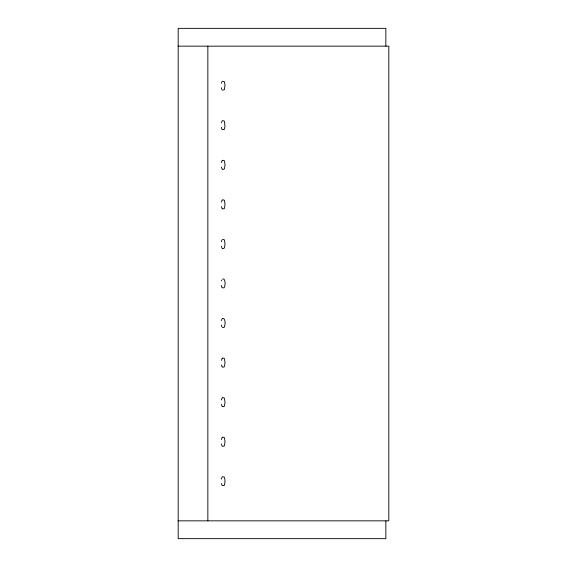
<?xml version="1.0" encoding="UTF-8"?>
<svg xmlns="http://www.w3.org/2000/svg" width="567" height="567" viewBox="0 0 567 567"><rect width="100%" height="100%" fill="white"/><g stroke="black" fill="none" stroke-linecap="round" stroke-linejoin="round"><path stroke-width="0.85" d="M221.428 162.601L222.136 160.525M221.428 202.157L222.136 200.087M221.428 241.719L221.853 240.089M221.428 360.392L222.136 358.316M221.428 399.948L222.136 397.878M221.428 439.51L222.136 437.433M221.428 479.065L221.612 478.144M221.456 83.314L221.647 82.421M221.456 122.869L221.647 121.983M221.463 320.61L221.662 319.731M221.477 280.956L221.683 280.098M221.853 477.435L222.136 476.989M221.903 81.761L222.491 81.272L224.22 81.478L225.007 84.766L224.404 89.671L222.384 90.16M221.903 121.317L222.186 120.927M221.917 319.086L222.2 318.704M178.18 46.154L388.82 46.154L388.82 520.846L178.18 520.846M222.491 120.828L223.922 120.828L224.497 121.529L224.979 126.625L224.114 129.623L222.08 129.51M222.434 160.376L223.866 160.376L224.454 160.971L225.035 164.827L224.454 168.683L223.866 169.278L222.434 169.278M222.434 199.931L223.866 199.931L224.454 200.527L225.035 204.382L224.454 208.238L223.866 208.833L222.434 208.833M222.434 239.494L223.866 239.494L224.454 240.089L225.035 243.945L224.454 247.793L223.866 248.396L222.434 248.396M222.533 279.063L223.965 279.063C225.538 281.515 225.418 285.329 224.071 287.88L222.037 287.682M222.505 318.626L223.937 318.626C225.574 321.028 225.382 324.863 224.1 327.428L222.363 327.506M222.434 358.167L223.866 358.167L224.454 358.762L225.035 362.618L224.454 366.473L223.866 367.069L222.434 367.069M222.434 397.722L223.866 397.722L224.454 398.317L225.035 402.173L224.454 406.029L223.866 406.624L222.434 406.624M222.434 437.285L223.866 437.285L224.454 437.88L225.035 441.736L224.454 445.584L223.866 446.179L222.434 446.179M222.434 476.84L224.171 476.989L224.879 479.065L224.993 482.439L224.171 485.586L222.136 485.586L221.428 483.516M222.136 169.122L221.428 167.052M222.136 208.684L221.428 206.608M221.853 247.793L222.136 248.24M222.136 366.913L221.428 364.843M222.136 406.475L221.428 404.399M221.853 445.584L222.136 446.031M221.803 89.458L221.399 87.757M221.803 129.021L221.399 127.313M221.789 326.776L221.392 325.054M221.768 287.15L221.378 285.392M221.428 246.17L221.612 247.092M221.428 443.961L221.612 444.882M385.858 46.154L385.858 28.35L178.18 28.35L178.18 538.65L385.858 538.65L385.858 520.846M207.848 46.154L207.848 520.846"/></g></svg>
